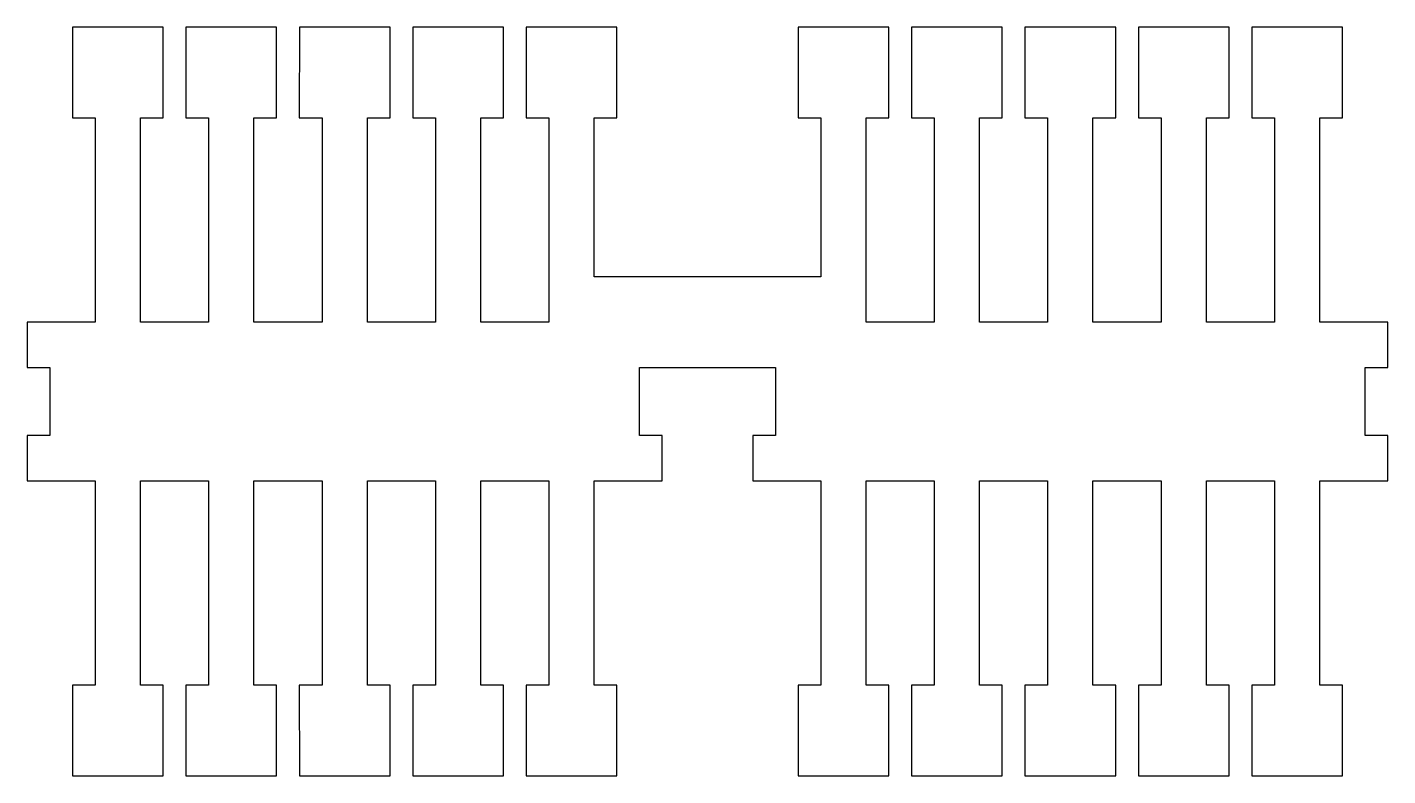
# Model space of a CAD drawing. Extents: x 0 to 30, y 0 to 16.5.
import ezdxf

# ---------------------------------------------------------------- set-up
doc = ezdxf.new("R2010")
doc.units = 0
doc.layers.add('Layer_1', color=7, linetype='CONTINUOUS')

msp = doc.modelspace()

# ---------------------------------------------------------------- linework, layer by layer
at = {"layer": 'Layer_1', "color": 7}
for p, q in [((1.000184, 16.50016), (1.000066, 14.50024)), ((2.999991, 16.50016), (1.000184, 16.50016)), ((3.000065, 14.50024), (2.999991, 16.50016)), ((5.500305, 16.50016), (3.499945, 16.50016)), ((3.499945, 16.50016), (3.500066, 14.50024)), ((5.500065, 14.50024), (5.500305, 16.50016)), ((6.000256, 16.50016), (6.000002, 14.500212)), ((8.000066, 16.50016), (6.000256, 16.50016)), ((8.000066, 14.50024), (8.000066, 16.50016)), ((10.50038, 16.50016), (8.500017, 16.50016)), ((8.500017, 16.50016), (8.500068, 14.50024)), ((10.500098, 14.50024), (10.50038, 16.50016)), ((11.000362, 16.50016), (11.000097, 14.50024)), ((13.000172, 16.50016), (11.000362, 16.50016)), ((13.000098, 14.50024), (13.000172, 16.50016)), ((17.000245, 16.50009), (17.000099, 14.50024)), ((19.000052, 16.50009), (17.000245, 16.50009)), ((19.000038, 14.50024), (19.000052, 16.50009)), ((21.500366, 16.50009), (19.500006, 16.50009)), ((19.500006, 16.50009), (19.50004, 14.50024)), ((21.500084, 14.50024), (21.500366, 16.50009)), ((22.000362, 16.50009), (22.000083, 14.50024)), ((24.000172, 16.50009), (22.000362, 16.50009)), ((24.000085, 14.50024), (24.000172, 16.50009)), ((24.500126, 16.50009), (24.500084, 14.50024)), ((26.500145, 16.500231), (24.500126, 16.50009)), ((26.500085, 14.50024), (26.500145, 16.500231)), ((27.000367, 16.50009), (27.000084, 14.50024)), ((29.000176, 16.50009), (27.000367, 16.50009)), ((29.000072, 14.50024), (29.000176, 16.50009)), ((1.000066, 14.50024), (1.500068, 14.50024)), ((1.500068, 14.50024), (1.500068, 10.000235)), ((2.500066, 10.000235), (2.500066, 14.50024)), ((2.500066, 14.50024), (3.000065, 14.50024)), ((3.500066, 14.50024), (4.000065, 14.50024)), ((4.000065, 14.50024), (4.000065, 10.000235)), ((5.000066, 10.000235), (5.000066, 14.50024)), ((5.000066, 14.50024), (5.500065, 14.50024)), ((6.000002, 14.500212), (6.500066, 14.50024)), ((6.500066, 14.50024), (6.500066, 10.000235)), ((7.500067, 10.000235), (7.500067, 14.50024)), ((7.500067, 14.50024), (8.000066, 14.50024)), ((8.500068, 14.50024), (9.000067, 14.50024)), ((9.000067, 14.50024), (9.000067, 10.000235)), ((10.000099, 10.000235), (10.000096, 14.50024)), ((10.000096, 14.50024), (10.500098, 14.50024)), ((11.000097, 14.50024), (11.500098, 14.50024)), ((11.500098, 14.50024), (11.500098, 10.000235)), ((12.500099, 11.000233), (12.500099, 14.50024)), ((12.500099, 14.50024), (13.000098, 14.50024)), ((17.000099, 14.50024), (17.500098, 14.50024)), ((17.500098, 14.50024), (17.500098, 11.000233)), ((18.500039, 10.000235), (18.500039, 14.50024)), ((18.500039, 14.50024), (19.000038, 14.50024)), ((19.50004, 14.50024), (20.000036, 14.50024)), ((20.000036, 14.50024), (20.000036, 10.000235)), ((21.000085, 10.000235), (21.000082, 14.50024)), ((21.000082, 14.50024), (21.500084, 14.50024)), ((22.000083, 14.50024), (22.500085, 14.50024)), ((22.500085, 14.50024), (22.500085, 10.000235)), ((23.500083, 10.000235), (23.500083, 14.50024)), ((23.500083, 14.50024), (24.000085, 14.50024)), ((24.500084, 14.50024), (25.000083, 14.50024)), ((25.000083, 14.50024), (25.000083, 10.000235)), ((26.000083, 10.000235), (26.000083, 14.50024)), ((26.000083, 14.50024), (26.500085, 14.50024)), ((27.000084, 14.50024), (27.500083, 14.50024)), ((27.500083, 14.50024), (27.500083, 10.000235)), ((28.500073, 10.000235), (28.500073, 14.50024)), ((28.500073, 14.50024), (29.000072, 14.50024)), ((17.500098, 11.000233), (12.500099, 11.000233)), ((0.000279, 10.000235), (0, 9.000209)), ((1.500068, 10.000235), (0.000279, 10.000235)), ((4.000065, 10.000235), (2.500066, 10.000235)), ((6.500066, 10.000235), (5.000066, 10.000235)), ((9.000067, 10.000235), (7.500067, 10.000235)), ((11.500098, 10.000235), (10.000099, 10.000235)), ((20.000036, 10.000235), (18.500039, 10.000235)), ((22.500085, 10.000235), (21.000085, 10.000235)), ((25.000083, 10.000235), (23.500083, 10.000235)), ((27.500083, 10.000235), (26.000083, 10.000235)), ((30.000081, 10.000151), (28.500073, 10.000235)), ((30.000002, 9.000209), (30.000081, 10.000151)), ((0, 9.000209), (0.500002, 9.000209)), ((0.500002, 9.000209), (0.500002, 7.500226)), ((13.500001, 7.500226), (13.500001, 9.000209)), ((13.500001, 9.000209), (16.500001, 9.000209)), ((16.500001, 9.000209), (16.500001, 7.500226)), ((29.500003, 7.500226), (29.500003, 9.000209)), ((29.500003, 9.000209), (30.000002, 9.000209)), ((0.500002, 7.500226), (0.000003, 7.500226)), ((0.000003, 7.500226), (0.000279, 6.500002)), ((14.000003, 7.500226), (13.500001, 7.500226)), ((14.000096, 6.500228), (14.000003, 7.500226)), ((16.500001, 7.500226), (15.999999, 7.500226)), ((15.999999, 7.500226), (16.000002, 6.500228)), ((29.999999, 7.500226), (29.500003, 7.500226)), ((30.000081, 6.499946), (29.999999, 7.500226)), ((0.000279, 6.500002), (1.500073, 6.500228)), ((1.500073, 6.500228), (1.500073, 2.000223)), ((2.500071, 2.000223), (2.500071, 6.500228)), ((2.500071, 6.500228), (4.000071, 6.500228)), ((4.000071, 6.500228), (4.000071, 2.000223)), ((5.000072, 2.000223), (5.000072, 6.500228)), ((5.000072, 6.500228), (6.500072, 6.500228)), ((6.500072, 6.500228), (6.500072, 2.000223)), ((7.500072, 2.000223), (7.500072, 6.500228)), ((7.500072, 6.500228), (9.000072, 6.500228)), ((9.000072, 6.500228), (9.000072, 2.000223)), ((10.000099, 2.000223), (10.000099, 6.500228)), ((10.000099, 6.500228), (11.500098, 6.500228)), ((11.500098, 6.500228), (11.500098, 2.000223)), ((12.500099, 2.000223), (12.500099, 6.500228)), ((12.500099, 6.500228), (14.000096, 6.500228)), ((16.000002, 6.500228), (17.500002, 6.500228)), ((17.500002, 6.500228), (17.500016, 2.000223)), ((18.500017, 2.000223), (18.500014, 6.500228)), ((18.500014, 6.500228), (20.000011, 6.500228)), ((20.000011, 6.500228), (20, 2.000223)), ((21, 2.000223), (21.000014, 6.500228)), ((21.000014, 6.500228), (22.500014, 6.500228)), ((22.500014, 6.500228), (22.500003, 2.000223)), ((23.500001, 2.000223), (23.500012, 6.500228)), ((23.500012, 6.500228), (25.000012, 6.500228)), ((25.000012, 6.500228), (25.000001, 2.000223)), ((26.000072, 2.000223), (26.000083, 6.500228)), ((26.000083, 6.500228), (27.500083, 6.500228)), ((27.500083, 6.500228), (27.500083, 2.000223)), ((28.500073, 2.000223), (28.500073, 6.500228)), ((28.500073, 6.500228), (30.000081, 6.499946)), ((1.500073, 2.000223), (1.000071, 2.000223)), ((1.000071, 2.000223), (1.000184, 0.000086)), ((3.00007, 2.000223), (2.500071, 2.000223)), ((2.999991, 0.000086), (3.00007, 2.000223)), ((3.500072, 2.000223), (3.499945, 0.000086)), ((4.000071, 2.000223), (3.500072, 2.000223)), ((5.500071, 2.000223), (5.000072, 2.000223)), ((5.500305, 0.000086), (5.500071, 2.000223)), ((6.500072, 2.000223), (6.000073, 2.000223)), ((6.000073, 2.000223), (6.000256, 0.000086)), ((8.000071, 2.000223), (7.500072, 2.000223)), ((8.000066, 0.000086), (8.000071, 2.000223)), ((8.500073, 2.000223), (8.500017, 0.000086)), ((9.000072, 2.000223), (8.500073, 2.000223)), ((10.500098, 2.000223), (10.000099, 2.000223)), ((10.50038, 0.000086), (10.500098, 2.000223)), ((11.500098, 2.000223), (11.000097, 2.000223)), ((11.000097, 2.000223), (11.000356, 0.000086)), ((13.000098, 2.000223), (12.500099, 2.000223)), ((13.000166, 0.000086), (13.000098, 2.000223)), ((17.500016, 2.000223), (17.000017, 2.000223)), ((17.000017, 2.000223), (17.000161, 0.000001)), ((19.000016, 2.000223), (18.500017, 2.000223)), ((18.999968, 0.000001), (19.000016, 2.000223)), ((19.500003, 2.000223), (19.499921, 0.000001)), ((20, 2.000223), (19.500003, 2.000223)), ((21.500002, 2.000223), (21, 2.000223)), ((21.500282, 0.000001), (21.500002, 2.000223)), ((22.500003, 2.000223), (22.000001, 2.000223)), ((22.000001, 2.000223), (22.000233, 0.000001)), ((24.000003, 2.000223), (23.500001, 2.000223)), ((24.000042, 0.000001), (24.000003, 2.000223)), ((24.500002, 2.000223), (24.499996, 0.000001)), ((25.000001, 2.000223), (24.500002, 2.000223)), ((26.500074, 2.000223), (26.000072, 2.000223)), ((26.500356, 0.000001), (26.500074, 2.000223)), ((27.500083, 2.000223), (27.000084, 2.000223)), ((27.000084, 2.000223), (27.000367, 0.000001)), ((29.000072, 2.000223), (28.500073, 2.000223)), ((29.000176, 0.000001), (29.000072, 2.000223)), ((1.000184, 0.000086), (2.999991, 0.000086)), ((3.499945, 0.000086), (5.500305, 0.000086)), ((6.000256, 0.000086), (8.000066, 0.000086)), ((8.500017, 0.000086), (10.50038, 0.000086)), ((11.000356, 0.000086), (13.000166, 0.000086)), ((17.000161, 0.000001), (18.999968, 0.000001)), ((19.499921, 0.000001), (21.500282, 0.000001)), ((22.000233, 0.000001), (24.000042, 0.000001)), ((24.499996, 0.000001), (26.500356, 0.000001)), ((27.000367, 0.000001), (29.000176, 0.000001))]:
    msp.add_line(p, q, dxfattribs=at)

doc.saveas('drawing.dxf')
